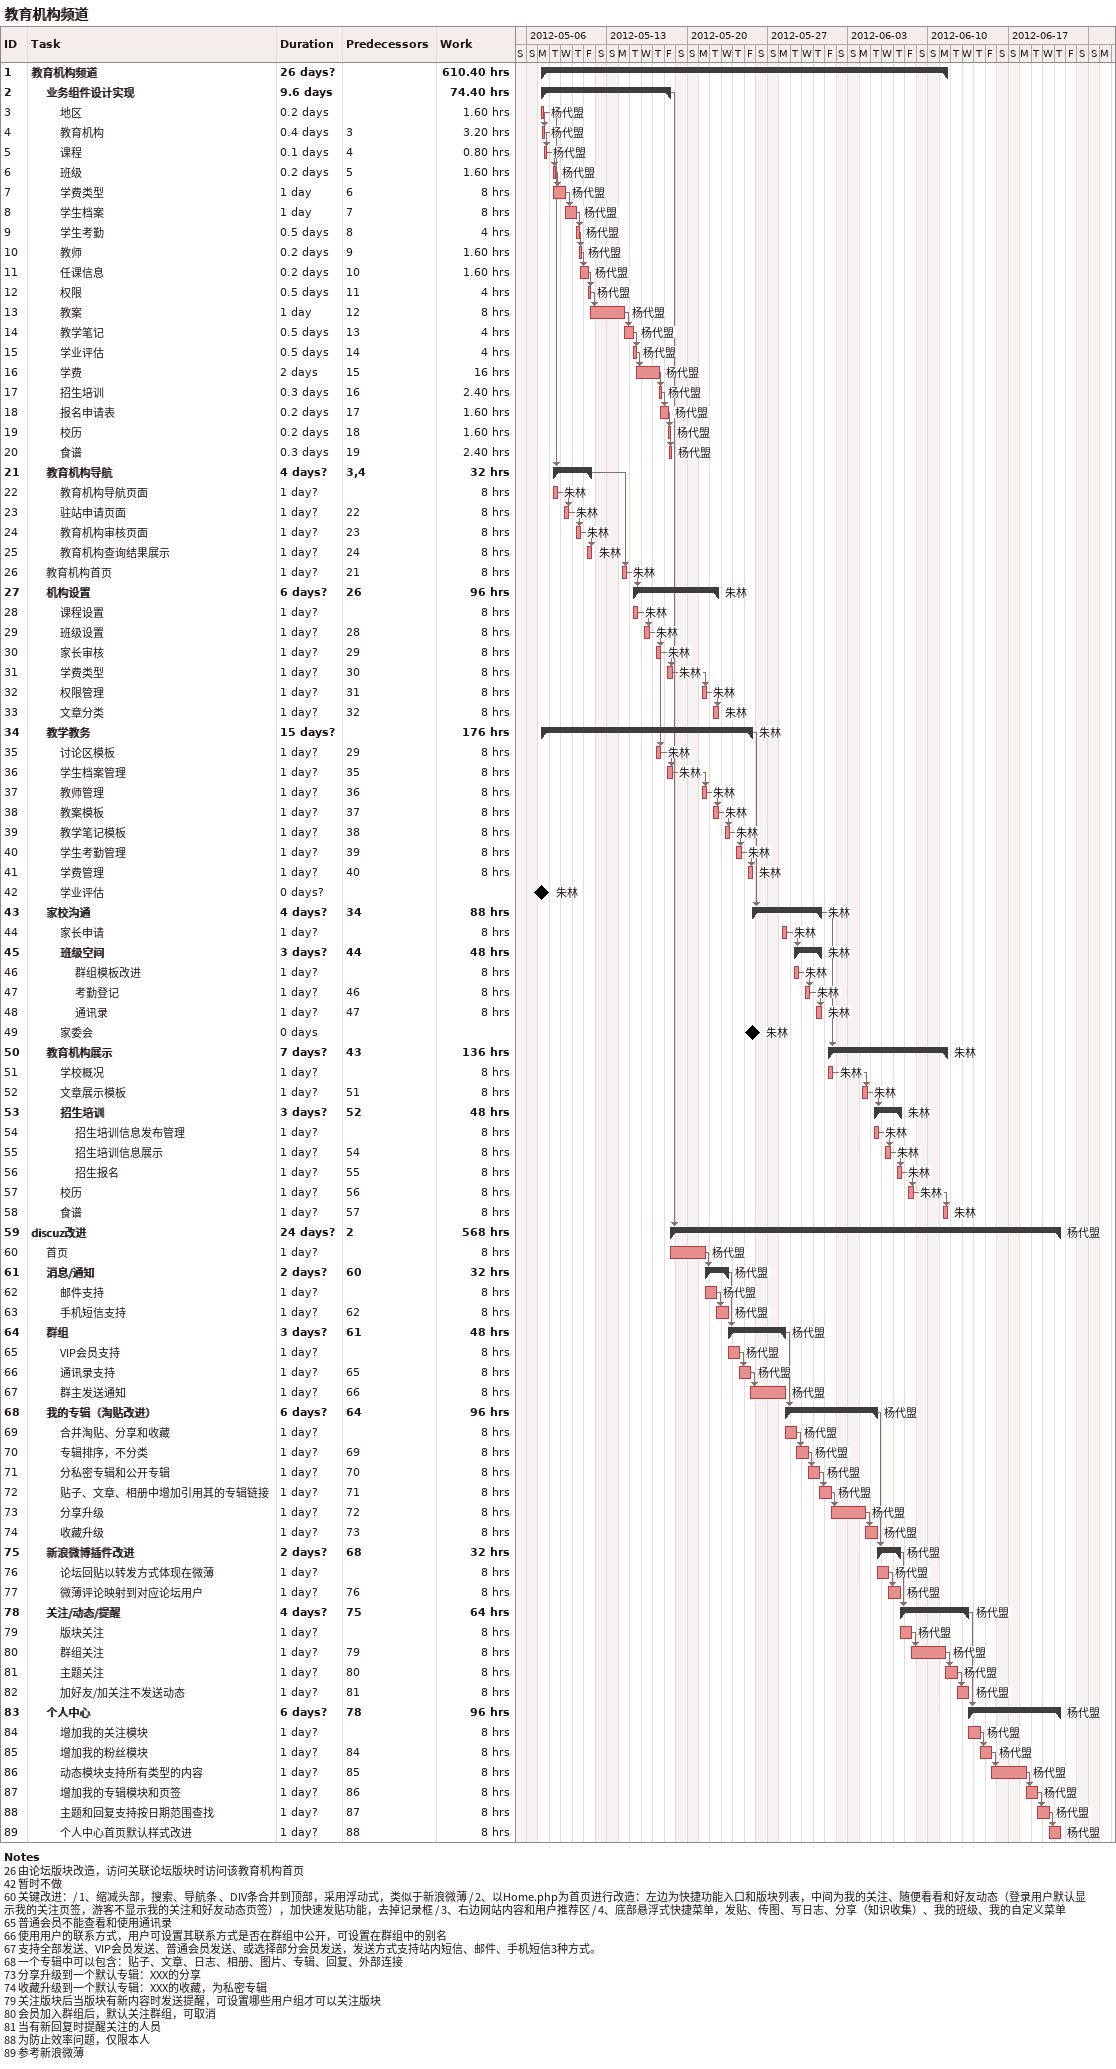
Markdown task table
教育机构频道

| ID | Level | Task | Duration | Start | Finish | Predecessors | Resources | Work (h) |
|---|---|---|---|---|---|---|---|---|
| 1 | 1 | **教育机构频道** | 26d? | 2012-05-07 | 2012-06-11 |  |  | 610.40 |
| 2 | 2 | **业务组件设计实现** | 9.6d | 2012-05-07 | 2012-05-18 |  |  | 74.40 |
| 3 | 3 | 地区 | 0.2d | 2012-05-07 | 2012-05-07 |  | 杨代盟 | 1.60 |
| 4 | 3 | 教育机构 | 0.4d | 2012-05-07 | 2012-05-07 | 3 | 杨代盟 | 3.20 |
| 5 | 3 | 课程 | 0.1d | 2012-05-07 | 2012-05-07 | 4 | 杨代盟 | 0.80 |
| 6 | 3 | 班级 | 0.2d | 2012-05-08 | 2012-05-08 | 5 | 杨代盟 | 1.60 |
| 7 | 3 | 学费类型 | 1d | 2012-05-08 | 2012-05-09 | 6 | 杨代盟 | 8 |
| 8 | 3 | 学生档案 | 1d | 2012-05-09 | 2012-05-10 | 7 | 杨代盟 | 8 |
| 9 | 3 | 学生考勤 | 0.5d | 2012-05-10 | 2012-05-10 | 8 | 杨代盟 | 4 |
| 10 | 3 | 教师 | 0.2d | 2012-05-10 | 2012-05-10 | 9 | 杨代盟 | 1.60 |
| 11 | 3 | 任课信息 | 0.2d | 2012-05-10 | 2012-05-11 | 10 | 杨代盟 | 1.60 |
| 12 | 3 | 权限 | 0.5d | 2012-05-11 | 2012-05-11 | 11 | 杨代盟 | 4 |
| 13 | 3 | 教案 | 1d | 2012-05-11 | 2012-05-14 | 12 | 杨代盟 | 8 |
| 14 | 3 | 教学笔记 | 0.5d | 2012-05-14 | 2012-05-15 | 13 | 杨代盟 | 4 |
| 15 | 3 | 学业评估 | 0.5d | 2012-05-15 | 2012-05-15 | 14 | 杨代盟 | 4 |
| 16 | 3 | 学费 | 2d | 2012-05-15 | 2012-05-17 | 15 | 杨代盟 | 16 |
| 17 | 3 | 招生培训 | 0.3d | 2012-05-17 | 2012-05-17 | 16 | 杨代盟 | 2.40 |
| 18 | 3 | 报名申请表 | 0.2d | 2012-05-17 | 2012-05-18 | 17 | 杨代盟 | 1.60 |
| 19 | 3 | 校历 | 0.2d | 2012-05-18 | 2012-05-18 | 18 | 杨代盟 | 1.60 |
| 20 | 3 | 食谱 | 0.3d | 2012-05-18 | 2012-05-18 | 19 | 杨代盟 | 2.40 |
| 21 | 2 | **教育机构导航** | 4d? | 2012-05-08 | 2012-05-11 | 3, 4 |  | 32 |
| 22 | 3 | 教育机构导航页面 | 1d? | 2012-05-08 | 2012-05-08 |  | 朱林 | 8 |
| 23 | 3 | 驻站申请页面 | 1d? | 2012-05-09 | 2012-05-09 | 22 | 朱林 | 8 |
| 24 | 3 | 教育机构审核页面 | 1d? | 2012-05-10 | 2012-05-10 | 23 | 朱林 | 8 |
| 25 | 3 | 教育机构查询结果展示 | 1d? | 2012-05-11 | 2012-05-11 | 24 | 朱林 | 8 |
| 26 | 2 | 教育机构首页 | 1d? | 2012-05-14 | 2012-05-14 | 21 | 朱林 | 8 |
| 27 | 2 | **机构设置** | 6d? | 2012-05-15 | 2012-05-22 | 26 | 朱林 | 96 |
| 28 | 3 | 课程设置 | 1d? | 2012-05-15 | 2012-05-15 |  | 朱林 | 8 |
| 29 | 3 | 班级设置 | 1d? | 2012-05-16 | 2012-05-16 | 28 | 朱林 | 8 |
| 30 | 3 | 家长审核 | 1d? | 2012-05-17 | 2012-05-17 | 29 | 朱林 | 8 |
| 31 | 3 | 学费类型 | 1d? | 2012-05-18 | 2012-05-18 | 30 | 朱林 | 8 |
| 32 | 3 | 权限管理 | 1d? | 2012-05-21 | 2012-05-21 | 31 | 朱林 | 8 |
| 33 | 3 | 文章分类 | 1d? | 2012-05-22 | 2012-05-22 | 32 | 朱林 | 8 |
| 34 | 2 | **教学教务** | 15d? | 2012-05-07 | 2012-05-25 |  | 朱林 | 176 |
| 35 | 3 | 讨论区模板 | 1d? | 2012-05-17 | 2012-05-17 | 29 | 朱林 | 8 |
| 36 | 3 | 学生档案管理 | 1d? | 2012-05-18 | 2012-05-18 | 35 | 朱林 | 8 |
| 37 | 3 | 教师管理 | 1d? | 2012-05-21 | 2012-05-21 | 36 | 朱林 | 8 |
| 38 | 3 | 教案模板 | 1d? | 2012-05-22 | 2012-05-22 | 37 | 朱林 | 8 |
| 39 | 3 | 教学笔记模板 | 1d? | 2012-05-23 | 2012-05-23 | 38 | 朱林 | 8 |
| 40 | 3 | 学生考勤管理 | 1d? | 2012-05-24 | 2012-05-24 | 39 | 朱林 | 8 |
| 41 | 3 | 学费管理 | 1d? | 2012-05-25 | 2012-05-25 | 40 | 朱林 | 8 |
| 42 | 3 | 学业评估 | 0d? | 2012-05-07 | 2012-05-07 |  | 朱林 |  |
| 43 | 2 | **家校沟通** | 4d? | 2012-05-25 | 2012-05-31 | 34 | 朱林 | 88 |
| 44 | 3 | 家长申请 | 1d? | 2012-05-28 | 2012-05-28 |  | 朱林 | 8 |
| 45 | 3 | **班级空间** | 3d? | 2012-05-29 | 2012-05-31 | 44 | 朱林 | 48 |
| 46 | 4 | 群组模板改进 | 1d? | 2012-05-29 | 2012-05-29 |  | 朱林 | 8 |
| 47 | 4 | 考勤登记 | 1d? | 2012-05-30 | 2012-05-30 | 46 | 朱林 | 8 |
| 48 | 4 | 通讯录 | 1d? | 2012-05-31 | 2012-05-31 | 47 | 朱林 | 8 |
| 49 | 3 | 家委会 | 0d | 2012-05-25 | 2012-05-25 |  | 朱林 |  |
| 50 | 2 | **教育机构展示** | 7d? | 2012-06-01 | 2012-06-11 | 43 | 朱林 | 136 |
| 51 | 3 | 学校概况 | 1d? | 2012-06-01 | 2012-06-01 |  | 朱林 | 8 |
| 52 | 3 | 文章展示模板 | 1d? | 2012-06-04 | 2012-06-04 | 51 | 朱林 | 8 |
| 53 | 3 | **招生培训** | 3d? | 2012-06-05 | 2012-06-07 | 52 | 朱林 | 48 |
| 54 | 4 | 招生培训信息发布管理 | 1d? | 2012-06-05 | 2012-06-05 |  | 朱林 | 8 |
| 55 | 4 | 招生培训信息展示 | 1d? | 2012-06-06 | 2012-06-06 | 54 | 朱林 | 8 |
| 56 | 4 | 招生报名 | 1d? | 2012-06-07 | 2012-06-07 | 55 | 朱林 | 8 |
| 57 | 3 | 校历 | 1d? | 2012-06-08 | 2012-06-08 | 56 | 朱林 | 8 |
| 58 | 3 | 食谱 | 1d? | 2012-06-11 | 2012-06-11 | 57 | 朱林 | 8 |
| 59 | 1 | **discuz改进** | 24d? | 2012-05-18 | 2012-06-21 | 2 | 杨代盟 | 568 |
| 60 | 2 | 首页 | 1d? | 2012-05-18 | 2012-05-21 |  | 杨代盟 | 8 |
| 61 | 2 | **消息/通知** | 2d? | 2012-05-21 | 2012-05-23 | 60 | 杨代盟 | 32 |
| 62 | 3 | 邮件支持 | 1d? | 2012-05-21 | 2012-05-22 |  | 杨代盟 | 8 |
| 63 | 3 | 手机短信支持 | 1d? | 2012-05-22 | 2012-05-23 | 62 | 杨代盟 | 8 |
| 64 | 2 | **群组** | 3d? | 2012-05-23 | 2012-05-28 | 61 | 杨代盟 | 48 |
| 65 | 3 | VIP会员支持 | 1d? | 2012-05-23 | 2012-05-24 |  | 杨代盟 | 8 |
| 66 | 3 | 通讯录支持 | 1d? | 2012-05-24 | 2012-05-25 | 65 | 杨代盟 | 8 |
| 67 | 3 | 群主发送通知 | 1d? | 2012-05-25 | 2012-05-28 | 66 | 杨代盟 | 8 |
| 68 | 2 | **我的专辑（淘贴改进）** | 6d? | 2012-05-28 | 2012-06-05 | 64 | 杨代盟 | 96 |
| 69 | 3 | 合并淘贴、分享和收藏 | 1d? | 2012-05-28 | 2012-05-29 |  | 杨代盟 | 8 |
| 70 | 3 | 专辑排序，不分类 | 1d? | 2012-05-29 | 2012-05-30 | 69 | 杨代盟 | 8 |
| 71 | 3 | 分私密专辑和公开专辑 | 1d? | 2012-05-30 | 2012-05-31 | 70 | 杨代盟 | 8 |
| 72 | 3 | 贴子、文章、相册中增加引用其的专辑链接 | 1d? | 2012-05-31 | 2012-06-01 | 71 | 杨代盟 | 8 |
| 73 | 3 | 分享升级 | 1d? | 2012-06-01 | 2012-06-04 | 72 | 杨代盟 | 8 |
| 74 | 3 | 收藏升级 | 1d? | 2012-06-04 | 2012-06-05 | 73 | 杨代盟 | 8 |
| 75 | 2 | **新浪微博插件改进** | 2d? | 2012-06-05 | 2012-06-07 | 68 | 杨代盟 | 32 |
| 76 | 3 | 论坛回贴以转发方式体现在微薄 | 1d? | 2012-06-05 | 2012-06-06 |  | 杨代盟 | 8 |
| 77 | 3 | 微薄评论映射到对应论坛用户 | 1d? | 2012-06-06 | 2012-06-07 | 76 | 杨代盟 | 8 |
| 78 | 2 | **关注/动态/提醒** | 4d? | 2012-06-07 | 2012-06-13 | 75 | 杨代盟 | 64 |
| 79 | 3 | 版块关注 | 1d? | 2012-06-07 | 2012-06-08 |  | 杨代盟 | 8 |
| 80 | 3 | 群组关注 | 1d? | 2012-06-08 | 2012-06-11 | 79 | 杨代盟 | 8 |
| 81 | 3 | 主题关注 | 1d? | 2012-06-11 | 2012-06-12 | 80 | 杨代盟 | 8 |
| 82 | 3 | 加好友/加关注不发送动态 | 1d? | 2012-06-12 | 2012-06-13 | 81 | 杨代盟 | 8 |
| 83 | 2 | **个人中心** | 6d? | 2012-06-13 | 2012-06-21 | 78 | 杨代盟 | 96 |
| 84 | 3 | 增加我的关注模块 | 1d? | 2012-06-13 | 2012-06-14 |  | 杨代盟 | 8 |
| 85 | 3 | 增加我的粉丝模块 | 1d? | 2012-06-14 | 2012-06-15 | 84 | 杨代盟 | 8 |
| 86 | 3 | 动态模块支持所有类型的内容 | 1d? | 2012-06-15 | 2012-06-18 | 85 | 杨代盟 | 8 |
| 87 | 3 | 增加我的专辑模块和页签 | 1d? | 2012-06-18 | 2012-06-19 | 86 | 杨代盟 | 8 |
| 88 | 3 | 主题和回复支持按日期范围查找 | 1d? | 2012-06-19 | 2012-06-20 | 87 | 杨代盟 | 8 |
| 89 | 3 | 个人中心首页默认样式改进 | 1d? | 2012-06-20 | 2012-06-21 | 88 | 杨代盟 | 8 |

Notes
- 26: 由论坛版块改造，访问关联论坛版块时访问该教育机构首页
- 42: 暂时不做
- 60: 关键改进： / 1、缩减头部，搜索、导航条 、DIV条合并到顶部，采用浮动式，类似于新浪微薄 / 2、以Home.php为首页进行改造：左边为快捷功能入口和版块列表，中间为我的关注、随便看看和好友动态（登录用户默认显示我的关注页签，游客不显示我的关注和好友动态页签），加快速发贴功能，去掉记录框 / 3、右边网站内容和用户推荐区 / 4、底部悬浮式快捷菜单，发贴、传图、写日志、分享（知识收集）、我的班级、我的自定义菜单
- 65: 普通会员不能查看和使用通讯录
- 66: 使用用户的联系方式，用户可设置其联系方式是否在群组中公开，可设置在群组中的别名
- 67: 支持全部发送、VIP会员发送、普通会员发送、或选择部分会员发送，发送方式支持站内短信、邮件、手机短信3种方式。
- 68: 一个专辑中可以包含：贴子、文章、日志、相册、图片、专辑、回复、外部连接
- 73: 分享升级到一个默认专辑：XXX的分享
- 74: 收藏升级到一个默认专辑：XXX的收藏，为私密专辑
- 79: 关注版块后当版块有新内容时发送提醒，可设置哪些用户组才可以关注版块
- 80: 会员加入群组后，默认关注群组，可取消
- 81: 当有新回复时提醒关注的人员
- 88: 为防止效率问题，仅限本人
- 89: 参考新浪微薄
